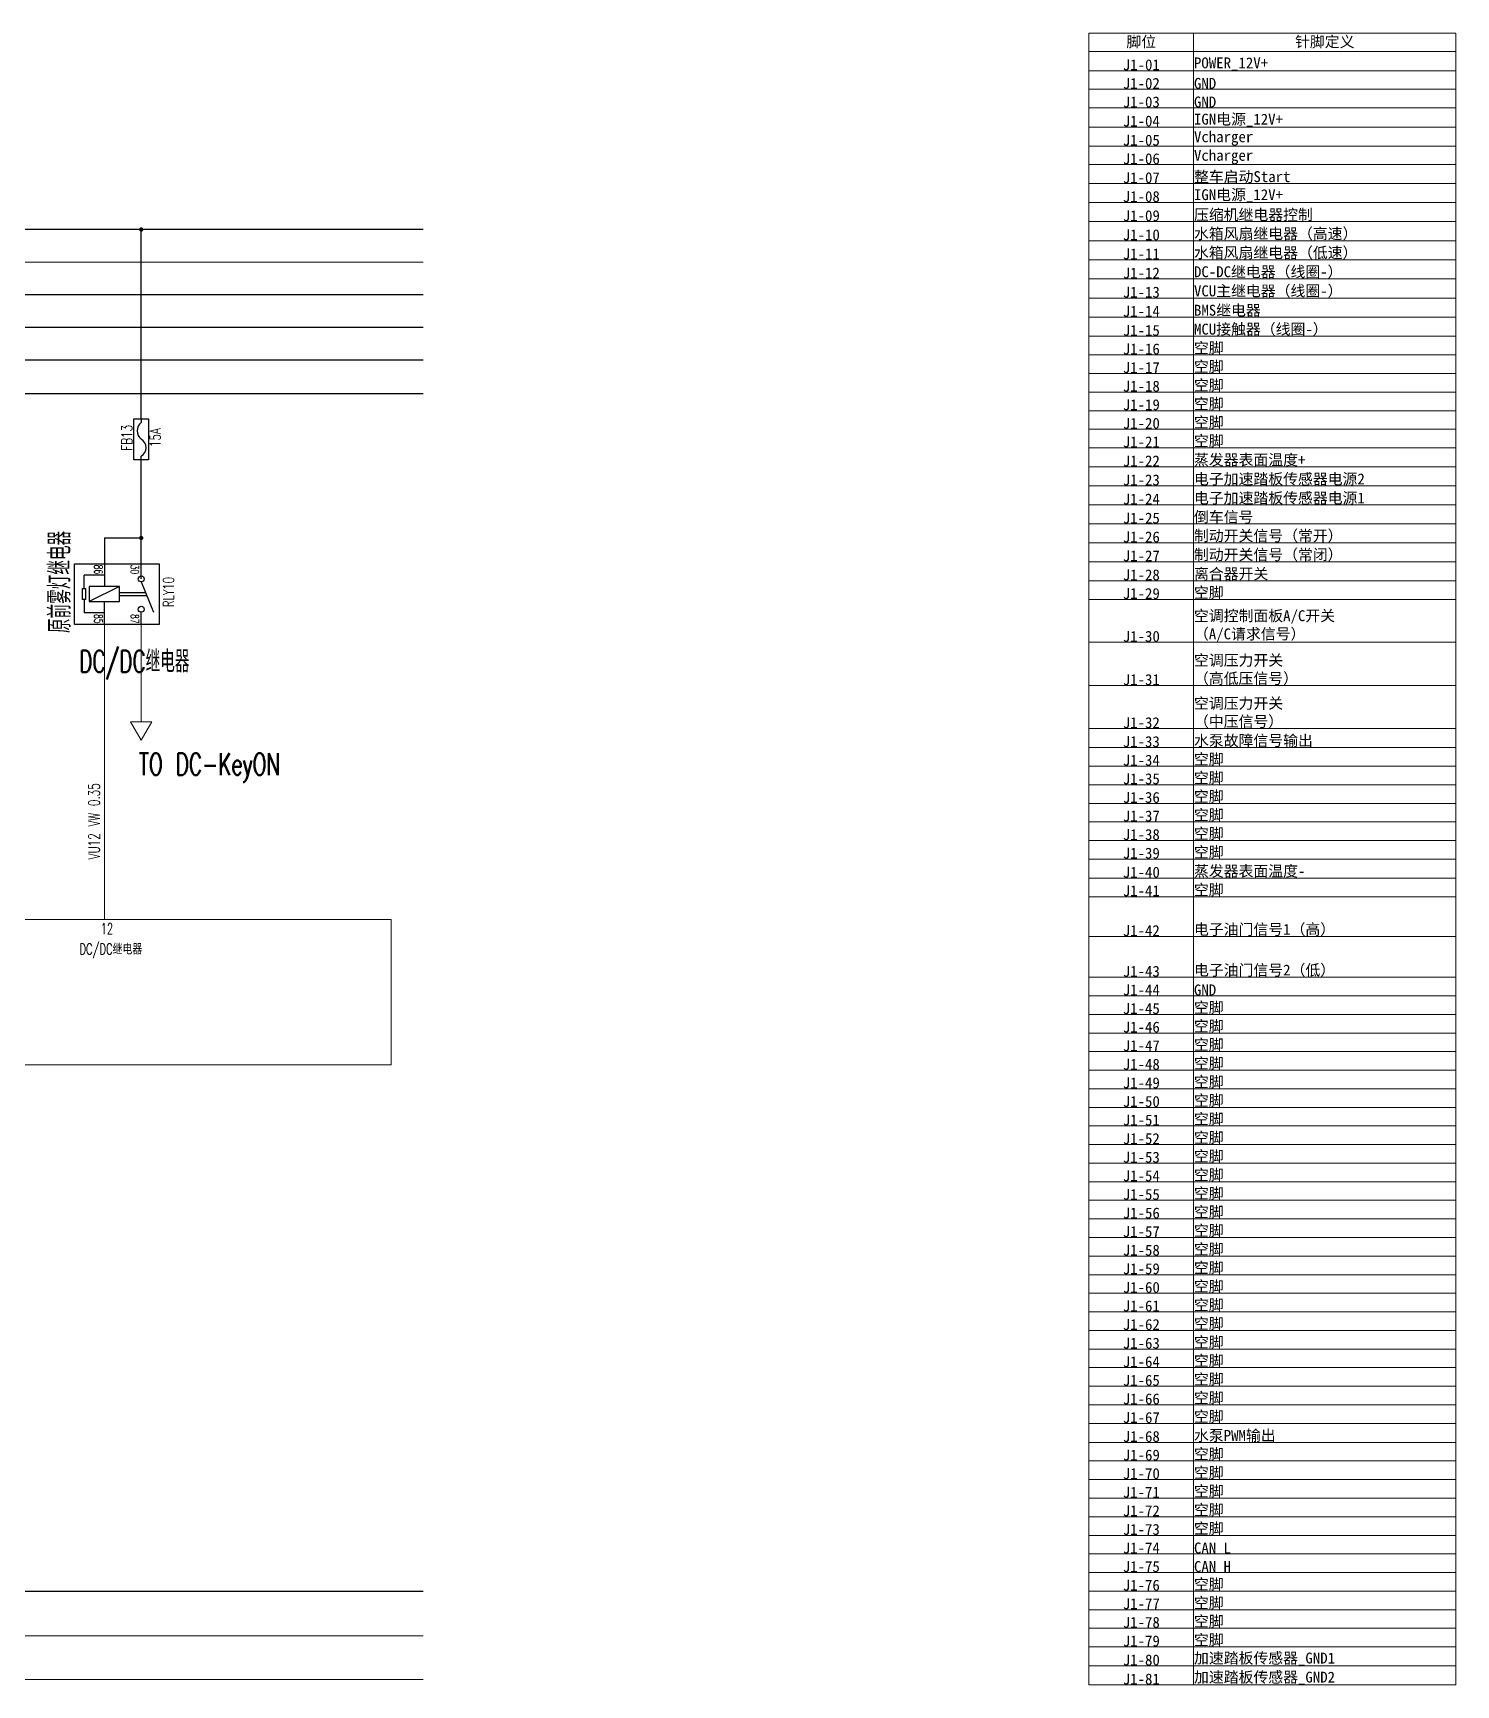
# Model space of a CAD drawing. Extents: x -5354 to -4596, y -1745 to -1441.
# Drawn here: x -4857.5 to -4596.3, y -1743.8 to -1440.5 of the extents above; entities that cross this region are included whole.
import ezdxf
from ezdxf.enums import TextEntityAlignment as Align

# ---------------------------------------------------------------- set-up
doc = ezdxf.new("R2010")
doc.units = 0
doc.header["$LTSCALE"] = 25.4
doc.header["$MEASUREMENT"] = 0
for name, pattern in [('CENTER', [16, 13, -1, 1, -1]), ('DASHED', [0.75, 0.5, -0.25]), ('DASHED2', [0.375, 0.25, -0.125]), ('HIDDEN', [9.525, 6.35, -3.175]), ('PHANTOM', [17, 12, -1, 1, -1, 1, -1])]:
    doc.linetypes.add(name, pattern=pattern)
for name, color, linetype, lineweight in [('0Filament', 7, 'CONTINUOUS', 20), ('4CONTOUR', 4, 'CONTINUOUS', 50), ('5PHANTOM', 6, 'PHANTOM', 20)]:
    doc.layers.add(name, color=color, linetype=linetype, lineweight=lineweight)
for name, color, linetype in [('1CENTER', 1, 'CENTER'), ('2FRAM', 2, 'CONTINUOUS'), ('3DASHED', 3, 'DASHED'), ('blue', 5, 'CONTINUOUS'), ('br', 35, 'CONTINUOUS'), ('LEGEND', 1, 'CONTINUOUS'), ('other layer', 7, 'CONTINUOUS')]:
    doc.layers.add(name, color=color, linetype=linetype)
doc.styles.add('HZ', font='txt.shx', dxfattribs={"width": 0.618, "height": 2.5, "bigfont": 'hztxt.shx'})

# ---------------------------------------------------------------- blocks, each defined once
blk = doc.blocks.new('RLY')
at = {"layer": 'LEGEND', "color": 1}
for p, q in [((-8.94, 14.75), (-8.94, 9.22)), ((0, 11.06), (0, 14.75)), ((-8.94, 11.99), (-13.88, 11.99)), ((-13.88, 8.71), (-13.88, 11.99)), ((-5.25, 9.22), (-12.63, 9.22)), ((-5.25, 9.22), (-12.63, 5.53)), ((-12.63, 9.22), (-12.63, 5.53)), ((-5.25, 5.53), (-5.25, 9.22)), ((0, 10.33), (2.95, 2.95)), ((-13.88, 6.05), (-13.88, 2.77)), ((-12.63, 5.53), (-5.25, 5.53)), ((-8.94, 0), (-8.94, 5.53)), ((-5.25, 7.74), (1.03, 7.74)), ((-5.25, 7.01), (1.33, 7.01)), ((-8.94, 2.77), (-13.88, 2.77)), ((0, 0), (0, 2.95))]:
    blk.add_line(p, q, dxfattribs=at)
at = {"layer": 'LEGEND', "color": 1, "ltscale": 5}
blk.add_lwpolyline([(-16.22, 14.75), (4.35, 14.75), (4.35, 0), (-16.22, 0)], close=True, dxfattribs=at)
at = {"layer": 'LEGEND', "color": 1}
blk.add_lwpolyline([(-14.25, 8.71), (-13.52, 8.71), (-13.52, 6.05), (-14.25, 6.05)], close=True, dxfattribs=at)
for centre in [(0, 11.06), (0, 3.69)]:
    blk.add_circle(centre, 0.738, dxfattribs=at)
at = {"layer": 'LEGEND', "color": 1, "ltscale": 0.1, "style": 'HZ', "width": 0.67}
for s, p in [('86', (-11.39, 14.5)), ('30', (-2.55, 14.5)), ('85', (-11.39, 2.51)), ('87', (-2.55, 2.51))]:
    blk.add_text(s, height=2, rotation=270, dxfattribs=at).set_placement(p)
blk = doc.blocks.new('FUSE')
at = {"layer": 'other layer', "color": 1}
for p, q in [((0, 7.53), (0, 6.85)), ((0, 0), (0, 0.68))]:
    blk.add_line(p, q, dxfattribs=at)
at = {"layer": 'other layer', "color": 1, "linetype": 'HIDDEN'}
blk.add_lwpolyline([(-1.36, 7.53), (1.36, 7.53), (1.36, 0), (-1.36, 0)], close=True, dxfattribs=at)
at = {"layer": 'other layer', "color": 1}
for centre, radius, start, end in [((1.24, 5.31), 1.98, 128.8945, 231.1055), ((-0.84, 2.22), 1.75, 298.4847, 61.5153)]:
    blk.add_arc(centre, radius, start, end, dxfattribs=at)
at = {"layer": 'other layer', "linetype": 'DASHED2', "style": 'HZ', "width": 0.7}
for tag, p in [('FUSE', (-1.64, 4.03)), ('10A', (3.57, 4.06))]:
    blk.add_attdef(tag, text='', height=2, rotation=90, dxfattribs=at).set_placement(p, align=Align.CENTER)

msp = doc.modelspace()

# ---------------------------------------------------------------- hatches: boundary and pattern name
at = {"layer": '0Filament', "ltscale": 0.1}
for points in [[(-4838.08, -1476.6, 1), (-4837.28, -1476.6, 1)], [(-4838.08, -1533.22, 1), (-4837.28, -1533.22, 1)]]:
    msp.add_hatch(color=0, dxfattribs=at).paths.add_polyline_path(points)

# ---------------------------------------------------------------- linework, layer by layer
at = {"layer": '0Filament', "color": 0, "ltscale": 0.1}
msp.add_line((-4844.43, -1603.25), (-4844.43, -1549.09), dxfattribs=at)
at = {"layer": '0Filament', "ltscale": 0.1}
msp.add_line((-4837.68, -1549.09), (-4837.68, -1566.99), dxfattribs=at)
at = {"layer": '0Filament', "color": 7, "linetype": 'Continuous'}
msp.add_lwpolyline([(-5306.42, -1603.25), (-4791.79, -1603.25), (-4791.79, -1629.94), (-5306.42, -1629.94)], close=True, dxfattribs=at)
at = {"layer": '1CENTER', "color": 1, "linetype": 'ByBlock'}
msp.add_line((-4785.94, -1476.6), (-5319.86, -1476.6), dxfattribs=at)
at = {"layer": '1CENTER', "color": 1}
for p, q in [((-4837.68, -1511.34), (-4837.68, -1476.6)), ((-4837.68, -1537.94), (-4837.68, -1518.87)), ((-4844.43, -1533.22), (-4837.68, -1533.22)), ((-4844.43, -1533.22), (-4844.43, -1537.94))]:
    msp.add_line(p, q, dxfattribs=at)
at = {"layer": '2FRAM', "color": 2, "ltscale": 0.1}
for p, q in [((-4785.94, -1506.74), (-5319.86, -1506.74)), ((-4785.94, -1726.6), (-5319.86, -1726.6))]:
    msp.add_line(p, q, dxfattribs=at)
at = {"layer": '3DASHED', "color": 3, "linetype": 'ByBlock'}
msp.add_line((-4785.94, -1494.6), (-5319.86, -1494.6), dxfattribs=at)
at = {"layer": '3DASHED', "color": 88, "linetype": 'ByBlock', "lineweight": 9}
msp.add_line((-5319.86, -1734.76), (-4785.94, -1734.76), dxfattribs=at)
at = {"layer": '4CONTOUR', "color": 140, "lineweight": 9}
msp.add_line((-5319.86, -1742.76), (-4785.94, -1742.76), dxfattribs=at)
at = {"layer": '5PHANTOM', "color": 0, "linetype": 'ByBlock'}
for p, q in [((-4663.69, -1440.54), (-4596.3, -1440.54)), ((-4663.69, -1440.54), (-4663.69, -1743.78)), ((-4644.46, -1440.54), (-4644.46, -1743.78)), ((-4596.3, -1440.54), (-4596.3, -1743.78)), ((-4663.69, -1443.95), (-4596.3, -1443.95)), ((-4663.69, -1447.46), (-4596.3, -1447.46)), ((-4663.69, -1450.87), (-4596.3, -1450.87)), ((-4663.69, -1454.28), (-4596.3, -1454.28)), ((-4663.69, -1457.79), (-4596.3, -1457.79)), ((-4663.69, -1461.29), (-4596.3, -1461.29)), ((-4663.69, -1464.7), (-4596.3, -1464.7)), ((-4663.69, -1468.18), (-4596.3, -1468.18)), ((-4663.69, -1471.65), (-4596.3, -1471.65)), ((-4663.69, -1475.16), (-4596.3, -1475.16)), ((-4663.69, -1478.67), (-4596.3, -1478.67)), ((-4663.69, -1482.17), (-4596.3, -1482.17)), ((-4663.69, -1485.68), (-4596.3, -1485.68)), ((-4663.69, -1489.19), (-4596.3, -1489.19)), ((-4663.69, -1492.7), (-4596.3, -1492.7)), ((-4663.69, -1496.21), (-4596.3, -1496.21)), ((-4663.69, -1499.62), (-4596.3, -1499.62)), ((-4663.69, -1503.03), (-4596.3, -1503.03)), ((-4663.69, -1506.45), (-4596.3, -1506.45)), ((-4663.69, -1509.86), (-4596.3, -1509.86)), ((-4663.69, -1513.27), (-4596.3, -1513.27)), ((-4663.69, -1516.68), (-4596.3, -1516.68)), ((-4663.69, -1520.18), (-4596.3, -1520.18)), ((-4663.69, -1523.67), (-4596.3, -1523.67)), ((-4663.69, -1527.17), (-4596.3, -1527.17)), ((-4663.69, -1530.66), (-4596.3, -1530.66)), ((-4663.69, -1534.13), (-4596.3, -1534.13)), ((-4663.69, -1537.6), (-4596.3, -1537.6)), ((-4663.69, -1541.09), (-4596.3, -1541.09)), ((-4663.69, -1544.51), (-4596.3, -1544.51)), ((-4663.69, -1552.38), (-4596.3, -1552.38)), ((-4663.69, -1560.32), (-4596.3, -1560.32)), ((-4663.69, -1568.22), (-4596.3, -1568.22)), ((-4663.69, -1571.7), (-4596.3, -1571.7)), ((-4663.69, -1575.11), (-4596.3, -1575.11)), ((-4663.69, -1578.52), (-4596.3, -1578.52)), ((-4663.69, -1581.94), (-4596.3, -1581.94)), ((-4663.69, -1585.35), (-4596.3, -1585.35)), ((-4663.69, -1588.76), (-4596.3, -1588.76)), ((-4663.69, -1592.17), (-4596.3, -1592.17)), ((-4663.69, -1595.67), (-4596.3, -1595.67)), ((-4663.69, -1599.08), (-4596.3, -1599.08)), ((-4663.69, -1606.39), (-4596.3, -1606.39)), ((-4663.69, -1613.86), (-4596.3, -1613.86)), ((-4663.69, -1617.28), (-4596.3, -1617.28)), ((-4663.69, -1620.69), (-4596.3, -1620.69)), ((-4663.69, -1624.1), (-4596.3, -1624.1)), ((-4663.69, -1627.51), (-4596.3, -1627.51)), ((-4663.69, -1630.93), (-4596.3, -1630.93)), ((-4663.69, -1634.34), (-4596.3, -1634.34)), ((-4663.69, -1637.75), (-4596.3, -1637.75)), ((-4663.69, -1641.16), (-4596.3, -1641.16)), ((-4663.69, -1644.58), (-4596.3, -1644.58)), ((-4663.69, -1647.99), (-4596.3, -1647.99)), ((-4663.69, -1651.4), (-4596.3, -1651.4)), ((-4663.69, -1654.81), (-4596.3, -1654.81)), ((-4663.69, -1658.23), (-4596.3, -1658.23)), ((-4663.69, -1661.64), (-4596.3, -1661.64)), ((-4663.69, -1665.05), (-4596.3, -1665.05)), ((-4663.69, -1668.46), (-4596.3, -1668.46)), ((-4663.69, -1671.88), (-4596.3, -1671.88)), ((-4663.69, -1675.29), (-4596.3, -1675.29)), ((-4663.69, -1678.7), (-4596.3, -1678.7)), ((-4663.69, -1682.12), (-4596.3, -1682.12)), ((-4663.69, -1685.53), (-4596.3, -1685.53)), ((-4663.69, -1688.94), (-4596.3, -1688.94)), ((-4663.69, -1692.35), (-4596.3, -1692.35)), ((-4663.69, -1695.77), (-4596.3, -1695.77)), ((-4663.69, -1699.25), (-4596.3, -1699.25)), ((-4663.69, -1702.66), (-4596.3, -1702.66)), ((-4663.69, -1706.07), (-4596.3, -1706.07)), ((-4663.69, -1709.48), (-4596.3, -1709.48)), ((-4663.69, -1712.9), (-4596.3, -1712.9)), ((-4663.69, -1716.31), (-4596.3, -1716.31)), ((-4663.69, -1719.72), (-4596.3, -1719.72)), ((-4663.69, -1723.13), (-4596.3, -1723.13)), ((-4663.69, -1726.55), (-4596.3, -1726.55)), ((-4663.69, -1729.96), (-4596.3, -1729.96)), ((-4663.69, -1733.37), (-4596.3, -1733.37)), ((-4663.69, -1736.79), (-4596.3, -1736.79)), ((-4663.69, -1740.28), (-4596.3, -1740.28)), ((-4663.69, -1743.78), (-4596.3, -1743.78))]:
    msp.add_line(p, q, dxfattribs=at)
at = {"layer": '5PHANTOM', "color": 6, "linetype": 'ByBlock'}
msp.add_line((-4785.94, -1482.6), (-5319.86, -1482.6), dxfattribs=at)
at = {"layer": '5PHANTOM', "color": 1, "linetype": 'PHANTOM', "flags": 128}
msp.add_lwpolyline([(-4837.68, -1570.35), (-4839.62, -1566.99), (-4835.74, -1566.99)], close=True, dxfattribs=at)
at = {"layer": 'blue', "color": 5}
msp.add_line((-4785.94, -1500.6), (-5319.86, -1500.6), dxfattribs=at)
at = {"layer": 'br', "color": 30}
msp.add_line((-4785.94, -1488.6), (-5319.86, -1488.6), dxfattribs=at)

# ---------------------------------------------------------------- block references
at = {"layer": '1CENTER', "linetype": 'DASHED2'}
msp.add_blockref('FUSE', (-4837.68, -1518.87), dxfattribs=at).add_auto_attribs({'10A': '15A', 'FUSE': 'FB13'})
at = {"layer": '1CENTER', "xscale": 0.7556831027231965, "yscale": 0.7556831027231965, "zscale": 0.7556831027231965}
msp.add_blockref('RLY', (-4837.68, -1549.09), dxfattribs=at)

# ---------------------------------------------------------------- texts
at = {"layer": '0Filament', "style": 'HZ', "width": 0.67}
for s, height, p in [('原前雾灯继电器', 4, (-4850.63, -1550.68)), ('RLY10', 2, (-4831.66, -1545.91))]:
    msp.add_text(s, height=height, rotation=90, dxfattribs=at).set_placement(p)
at = {"layer": '0Filament', "color": 3, "ltscale": 0.1, "style": 'HZ', "width": 0.67}
for s, p in [('12', (-4845.12, -1605.94)), ('DC/DC继电器', (-4849.01, -1609.69))]:
    msp.add_text(s, height=2, dxfattribs=at).set_placement(p)
at = {"layer": '1CENTER', "color": 1, "lineweight": 0, "style": 'HZ', "width": 0.67}
for s, p in [('DC/DC继电器', (-4849.04, -1557.89)), ('TO DC-KeyON', (-4838.09, -1576.74))]:
    msp.add_text(s, height=4, dxfattribs=at).set_placement(p)
at = {"layer": '3DASHED', "color": 3, "lineweight": 5, "ltscale": 0.1, "style": 'HZ', "width": 0.67}
msp.add_text('VU12 VW 0.35', height=2.08, rotation=90, dxfattribs=at).set_placement((-4845.3, -1592.22))
at = {"layer": '5PHANTOM', "color": 0, "linetype": 'ByBlock', "char_height": 2}
for s, insert, width, attachment_point in [('{\\fSimSun|b0|i0|c134|p2;脚位}', (-4654.07, -1442.24), 19.11, 5), ('{\\f宋体|b0|i0|c134;针脚定义', (-4620.38, -1442.24), 48.0378, 5), ('{\\f宋体|b0|i0|c134;J1-01', (-4654.07, -1447.4), 19.11, 8), ('{\\f宋体|b0|i0|c134;POWER_12V+', (-4644.4, -1447.4), 48.0378, 7), ('{\\f宋体|b0|i0|c134;J1-02', (-4654.07, -1450.81), 19.11, 8), ('{\\f宋体|b0|i0|c134;GND', (-4644.4, -1450.81), 48.0378, 7), ('{\\f宋体|b0|i0|c134;J1-03', (-4654.07, -1454.22), 19.11, 8), ('{\\f宋体|b0|i0|c134;GND', (-4644.4, -1454.22), 48.0378, 7), ('{\\f宋体|b0|i0|c134;IGN电源_12V+', (-4644.4, -1457.73), 48.0378, 7), ('{\\f宋体|b0|i0|c134;J1-04', (-4654.07, -1457.73), 19.11, 8), ('{\\f宋体|b0|i0|c134;Vcharger', (-4644.4, -1461.23), 48.0378, 7), ('{\\f宋体|b0|i0|c134;J1-05', (-4654.07, -1461.23), 19.11, 8), ('{\\f宋体|b0|i0|c134;J1-06', (-4654.07, -1464.64), 19.11, 8), ('{\\f宋体|b0|i0|c134;Vcharger', (-4644.4, -1464.64), 48.0378, 7), ('{\\f宋体|b0|i0|c134;J1-07', (-4654.07, -1468.12), 19.11, 8), ('{\\f宋体|b0|i0|c134;整车启动Start', (-4644.4, -1468.12), 48.0378, 7), ('{\\f宋体|b0|i0|c134;J1-08', (-4654.07, -1471.59), 19.11, 8), ('{\\f宋体|b0|i0|c134;IGN电源_12V+', (-4644.4, -1471.59), 48.0378, 7), ('{\\f宋体|b0|i0|c134;J1-09', (-4654.07, -1475.1), 19.11, 8), ('{\\f宋体|b0|i0|c134;压缩机继电器控制', (-4644.4, -1475.1), 48.0378, 7), ('{\\f宋体|b0|i0|c134;J1-10', (-4654.07, -1478.61), 19.11, 8), ('{\\f宋体|b0|i0|c134;水箱风扇继电器（高速）', (-4644.4, -1478.61), 48.0378, 7), ('{\\f宋体|b0|i0|c134;水箱风扇继电器（低速）', (-4644.4, -1482.11), 48.0378, 7), ('{\\f宋体|b0|i0|c134;J1-11', (-4654.07, -1482.11), 19.11, 8), ('{\\f宋体|b0|i0|c134;J1-12', (-4654.07, -1485.62), 19.11, 8), ('{\\f宋体|b0|i0|c134;DC-DC继电器（线圈-）', (-4644.4, -1485.62), 48.0378, 7), ('{\\f宋体|b0|i0|c134;J1-13', (-4654.07, -1489.13), 19.11, 8), ('{\\f宋体|b0|i0|c134;VCU主继电器（线圈-）', (-4644.4, -1489.13), 48.0378, 7), ('{\\f宋体|b0|i0|c134;J1-14', (-4654.07, -1492.64), 19.11, 8), ('{\\f宋体|b0|i0|c134;BMS继电器', (-4644.4, -1492.64), 48.0378, 7), ('{\\f宋体|b0|i0|c134;J1-15', (-4654.07, -1496.15), 19.11, 8), ('{\\f宋体|b0|i0|c134;MCU接触器（线圈-）', (-4644.4, -1496.15), 48.0378, 7), ('{\\f宋体|b0|i0|c134;J1-16', (-4654.07, -1499.56), 19.11, 8), ('{\\f宋体|b0|i0|c134;空脚', (-4644.4, -1499.56), 48.0378, 7), ('{\\f宋体|b0|i0|c134;J1-17', (-4654.07, -1502.97), 19.11, 8), ('{\\f宋体|b0|i0|c134;空脚', (-4644.4, -1502.97), 48.0378, 7), ('{\\f宋体|b0|i0|c134;空脚', (-4644.4, -1506.39), 48.0378, 7), ('{\\f宋体|b0|i0|c134;J1-18', (-4654.07, -1506.39), 19.11, 8), ('{\\f宋体|b0|i0|c134;J1-19', (-4654.07, -1509.8), 19.11, 8), ('{\\f宋体|b0|i0|c134;空脚', (-4644.4, -1509.8), 48.0378, 7), ('{\\f宋体|b0|i0|c134;J1-20', (-4654.07, -1513.21), 19.11, 8), ('{\\f宋体|b0|i0|c134;空脚', (-4644.4, -1513.21), 48.0378, 7), ('{\\f宋体|b0|i0|c134;J1-21', (-4654.07, -1516.62), 19.11, 8), ('{\\f宋体|b0|i0|c134;空脚', (-4644.4, -1516.62), 48.0378, 7), ('{\\f宋体|b0|i0|c134;J1-22', (-4654.07, -1520.12), 19.11, 8), ('{\\f宋体|b0|i0|c134;蒸发器表面温度+', (-4644.4, -1520.12), 48.0378, 7), ('{\\f宋体|b0|i0|c134;J1-23', (-4654.07, -1523.61), 19.11, 8), ('{\\f宋体|b0|i0|c134;电子加速踏板传感器电源2', (-4644.4, -1523.61), 48.0378, 7), ('{\\f宋体|b0|i0|c134;J1-24', (-4654.07, -1527.11), 19.11, 8), ('{\\f宋体|b0|i0|c134;电子加速踏板传感器电源1', (-4644.4, -1527.11), 48.0378, 7), ('{\\f宋体|b0|i0|c134;倒车信号', (-4644.4, -1530.6), 48.0378, 7), ('{\\f宋体|b0|i0|c134;J1-25', (-4654.07, -1530.6), 19.11, 8), ('{\\f宋体|b0|i0|c134;J1-26', (-4654.07, -1534.07), 19.11, 8), ('{\\f宋体|b0|i0|c134;制动开关信号（常开）', (-4644.4, -1534.07), 48.0378, 7), ('{\\f宋体|b0|i0|c134;J1-27', (-4654.07, -1537.54), 19.11, 8), ('{\\f宋体|b0|i0|c134;制动开关信号（常闭）', (-4644.4, -1537.54), 48.0378, 7), ('{\\f宋体|b0|i0|c134;J1-28', (-4654.07, -1541.03), 19.11, 8), ('{\\f宋体|b0|i0|c134;离合器开关', (-4644.4, -1541.03), 48.0378, 7), ('{\\f宋体|b0|i0|c134;J1-29', (-4654.07, -1544.45), 19.11, 8), ('{\\f宋体|b0|i0|c134;空脚', (-4644.4, -1544.45), 48.0378, 7), ('{\\f宋体|b0|i0|c134;空调控制面板A/C开关^J（A/C请求信号）', (-4644.4, -1552.32), 48.0378, 7), ('{\\f宋体|b0|i0|c134;J1-30', (-4654.07, -1552.32), 19.11, 8), ('{\\f宋体|b0|i0|c134;空调压力开关^J（高低压信号）', (-4644.4, -1560.26), 48.0378, 7), ('{\\f宋体|b0|i0|c134;J1-31', (-4654.07, -1560.26), 19.11, 8), ('{\\f宋体|b0|i0|c134;空调压力开关^J（中压信号）', (-4644.4, -1568.16), 48.0378, 7), ('{\\f宋体|b0|i0|c134;J1-32', (-4654.07, -1568.16), 19.11, 8), ('{\\f宋体|b0|i0|c134;J1-33', (-4654.07, -1571.64), 19.11, 8), ('{\\f宋体|b0|i0|c134;水泵故障信号输出', (-4644.4, -1571.64), 48.0378, 7), ('{\\f宋体|b0|i0|c134;J1-34', (-4654.07, -1575.05), 19.11, 8), ('{\\f宋体|b0|i0|c134;空脚', (-4644.4, -1575.05), 48.0378, 7), ('{\\f宋体|b0|i0|c134;J1-35', (-4654.07, -1578.46), 19.11, 8), ('{\\f宋体|b0|i0|c134;空脚', (-4644.4, -1578.46), 48.0378, 7), ('{\\f宋体|b0|i0|c134;J1-36', (-4654.07, -1581.88), 19.11, 8), ('{\\f宋体|b0|i0|c134;空脚', (-4644.4, -1581.88), 48.0378, 7), ('{\\f宋体|b0|i0|c134;空脚', (-4644.4, -1585.29), 48.0378, 7), ('{\\f宋体|b0|i0|c134;J1-37', (-4654.07, -1585.29), 19.11, 8), ('{\\f宋体|b0|i0|c134;J1-38', (-4654.07, -1588.7), 19.11, 8), ('{\\f宋体|b0|i0|c134;空脚', (-4644.4, -1588.7), 48.0378, 7), ('{\\f宋体|b0|i0|c134;J1-39', (-4654.07, -1592.11), 19.11, 8), ('{\\f宋体|b0|i0|c134;空脚', (-4644.4, -1592.11), 48.0378, 7), ('{\\f宋体|b0|i0|c134;J1-40', (-4654.07, -1595.61), 19.11, 8), ('{\\f宋体|b0|i0|c134;蒸发器表面温度-', (-4644.4, -1595.61), 48.0378, 7), ('{\\f宋体|b0|i0|c134;J1-41', (-4654.07, -1599.02), 19.11, 8), ('{\\f宋体|b0|i0|c134;空脚', (-4644.4, -1599.02), 48.0378, 7), ('{\\f宋体|b0|i0|c134;电子油门信号1（高）', (-4644.4, -1606.33), 48.0378, 7), ('{\\f宋体|b0|i0|c134;J1-42', (-4654.07, -1606.33), 19.11, 8), ('{\\f宋体|b0|i0|c134;J1-43', (-4654.07, -1613.8), 19.11, 8), ('{\\f宋体|b0|i0|c134;电子油门信号2（低）', (-4644.4, -1613.8), 48.0378, 7), ('{\\f宋体|b0|i0|c134;J1-44', (-4654.07, -1617.22), 19.11, 8), ('{\\f宋体|b0|i0|c134;GND', (-4644.4, -1617.22), 48.0378, 7), ('{\\f宋体|b0|i0|c134;J1-45', (-4654.07, -1620.63), 19.11, 8), ('{\\f宋体|b0|i0|c134;空脚', (-4644.4, -1620.63), 48.0378, 7), ('{\\f宋体|b0|i0|c134;J1-46', (-4654.07, -1624.04), 19.11, 8), ('{\\f宋体|b0|i0|c134;空脚', (-4644.4, -1624.04), 48.0378, 7), ('{\\f宋体|b0|i0|c134;空脚', (-4644.4, -1627.45), 48.0378, 7), ('{\\f宋体|b0|i0|c134;J1-47', (-4654.07, -1627.45), 19.11, 8), ('{\\f宋体|b0|i0|c134;空脚', (-4644.4, -1630.87), 48.0378, 7), ('{\\f宋体|b0|i0|c134;J1-48', (-4654.07, -1630.87), 19.11, 8), ('{\\f宋体|b0|i0|c134;J1-49', (-4654.07, -1634.28), 19.11, 8), ('{\\f宋体|b0|i0|c134;空脚', (-4644.4, -1634.28), 48.0378, 7), ('{\\f宋体|b0|i0|c134;J1-50', (-4654.07, -1637.69), 19.11, 8), ('{\\f宋体|b0|i0|c134;空脚', (-4644.4, -1637.69), 48.0378, 7), ('{\\f宋体|b0|i0|c134;J1-51', (-4654.07, -1641.1), 19.11, 8), ('{\\f宋体|b0|i0|c134;空脚', (-4644.4, -1641.1), 48.0378, 7), ('{\\f宋体|b0|i0|c134;J1-52', (-4654.07, -1644.52), 19.11, 8), ('{\\f宋体|b0|i0|c134;空脚', (-4644.4, -1644.52), 48.0378, 7), ('{\\f宋体|b0|i0|c134;J1-53', (-4654.07, -1647.93), 19.11, 8), ('{\\f宋体|b0|i0|c134;空脚', (-4644.4, -1647.93), 48.0378, 7), ('{\\f宋体|b0|i0|c134;J1-54', (-4654.07, -1651.34), 19.11, 8), ('{\\f宋体|b0|i0|c134;空脚', (-4644.4, -1651.34), 48.0378, 7), ('{\\f宋体|b0|i0|c134;空脚', (-4644.4, -1654.75), 48.0378, 7), ('{\\f宋体|b0|i0|c134;J1-55', (-4654.07, -1654.75), 19.11, 8), ('{\\f宋体|b0|i0|c134;空脚', (-4644.4, -1658.17), 48.0378, 7), ('{\\f宋体|b0|i0|c134;J1-56', (-4654.07, -1658.17), 19.11, 8), ('{\\f宋体|b0|i0|c134;J1-57', (-4654.07, -1661.58), 19.11, 8), ('{\\f宋体|b0|i0|c134;空脚', (-4644.4, -1661.58), 48.0378, 7), ('{\\f宋体|b0|i0|c134;J1-58', (-4654.07, -1664.99), 19.11, 8), ('{\\f宋体|b0|i0|c134;空脚', (-4644.4, -1664.99), 48.0378, 7), ('{\\f宋体|b0|i0|c134;J1-59', (-4654.07, -1668.4), 19.11, 8), ('{\\f宋体|b0|i0|c134;空脚', (-4644.4, -1668.4), 48.0378, 7), ('{\\f宋体|b0|i0|c134;J1-60', (-4654.07, -1671.82), 19.11, 8), ('{\\f宋体|b0|i0|c134;空脚', (-4644.4, -1671.82), 48.0378, 7), ('{\\f宋体|b0|i0|c134;J1-61', (-4654.07, -1675.23), 19.11, 8), ('{\\f宋体|b0|i0|c134;空脚', (-4644.4, -1675.23), 48.0378, 7), ('{\\f宋体|b0|i0|c134;J1-62', (-4654.07, -1678.64), 19.11, 8), ('{\\f宋体|b0|i0|c134;空脚', (-4644.4, -1678.64), 48.0378, 7), ('{\\f宋体|b0|i0|c134;空脚', (-4644.4, -1682.06), 48.0378, 7), ('{\\f宋体|b0|i0|c134;J1-63', (-4654.07, -1682.06), 19.11, 8), ('{\\f宋体|b0|i0|c134;空脚', (-4644.4, -1685.47), 48.0378, 7), ('{\\f宋体|b0|i0|c134;J1-64', (-4654.07, -1685.47), 19.11, 8), ('{\\f宋体|b0|i0|c134;J1-65', (-4654.07, -1688.88), 19.11, 8), ('{\\f宋体|b0|i0|c134;空脚', (-4644.4, -1688.88), 48.0378, 7), ('{\\f宋体|b0|i0|c134;J1-66', (-4654.07, -1692.29), 19.11, 8), ('{\\f宋体|b0|i0|c134;空脚', (-4644.4, -1692.29), 48.0378, 7), ('{\\f宋体|b0|i0|c134;J1-67', (-4654.07, -1695.71), 19.11, 8), ('{\\f宋体|b0|i0|c134;空脚', (-4644.4, -1695.71), 48.0378, 7), ('{\\f宋体|b0|i0|c134;J1-68', (-4654.07, -1699.19), 19.11, 8), ('{\\f宋体|b0|i0|c134;水泵PWM输出', (-4644.4, -1699.19), 48.0378, 7), ('{\\f宋体|b0|i0|c134;J1-69', (-4654.07, -1702.6), 19.11, 8), ('{\\f宋体|b0|i0|c134;空脚', (-4644.4, -1702.6), 48.0378, 7), ('{\\f宋体|b0|i0|c134;J1-70', (-4654.07, -1706.01), 19.11, 8), ('{\\f宋体|b0|i0|c134;空脚', (-4644.4, -1706.01), 48.0378, 7), ('{\\f宋体|b0|i0|c134;空脚', (-4644.4, -1709.42), 48.0378, 7), ('{\\f宋体|b0|i0|c134;J1-71', (-4654.07, -1709.42), 19.11, 8), ('{\\f宋体|b0|i0|c134;J1-72', (-4654.07, -1712.84), 19.11, 8), ('{\\f宋体|b0|i0|c134;空脚', (-4644.4, -1712.84), 48.0378, 7), ('{\\f宋体|b0|i0|c134;J1-73', (-4654.07, -1716.25), 19.11, 8), ('{\\f宋体|b0|i0|c134;空脚', (-4644.4, -1716.25), 48.0378, 7), ('{\\f宋体|b0|i0|c134;J1-74', (-4654.07, -1719.66), 19.11, 8), ('{\\f宋体|b0|i0|c134;CAN L', (-4644.4, -1719.66), 48.0378, 7), ('{\\f宋体|b0|i0|c134;J1-75', (-4654.07, -1723.07), 19.11, 8), ('{\\f宋体|b0|i0|c134;CAN H', (-4644.4, -1723.07), 48.0378, 7), ('{\\f宋体|b0|i0|c134;J1-76', (-4654.07, -1726.49), 19.11, 8), ('{\\f宋体|b0|i0|c134;空脚', (-4644.4, -1726.49), 48.0378, 7), ('{\\f宋体|b0|i0|c134;J1-77', (-4654.07, -1729.9), 19.11, 8), ('{\\f宋体|b0|i0|c134;空脚', (-4644.4, -1729.9), 48.0378, 7), ('{\\f宋体|b0|i0|c134;J1-78', (-4654.07, -1733.31), 19.11, 8), ('{\\f宋体|b0|i0|c134;空脚', (-4644.4, -1733.31), 48.0378, 7), ('{\\f宋体|b0|i0|c134;空脚', (-4644.4, -1736.73), 48.0378, 7), ('{\\f宋体|b0|i0|c134;J1-79', (-4654.07, -1736.73), 19.11, 8), ('{\\f宋体|b0|i0|c134;加速踏板传感器_GND1', (-4644.4, -1740.22), 48.0378, 7), ('{\\f宋体|b0|i0|c134;J1-80', (-4654.07, -1740.22), 19.11, 8), ('{\\f宋体|b0|i0|c134;J1-81', (-4654.07, -1743.72), 19.11, 8), ('{\\f宋体|b0|i0|c134;加速踏板传感器_GND2', (-4644.4, -1743.72), 48.0378, 7)]:
    msp.add_mtext(s, dxfattribs=dict(at, insert=insert, width=width, attachment_point=attachment_point))

doc.saveas('drawing.dxf')
